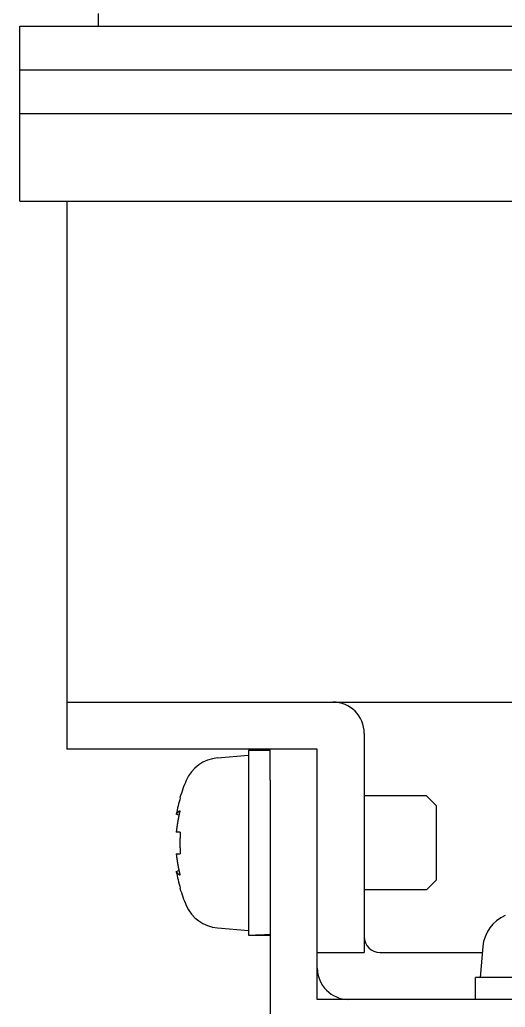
# Model space of a CAD drawing. Extents: x 1 to 262, y 0 to 247.
# Drawn here: x 227.39 to 242.89, y 107.52 to 139.07 of the extents above; entities that cross this region are included whole.
import ezdxf

# ---------------------------------------------------------------- set-up
doc = ezdxf.new("R2010")
doc.units = 0
doc.layers.get('0').update_dxf_attribs({"linetype": 'CONTINUOUS'})

msp = doc.modelspace()

# ---------------------------------------------------------------- linework, layer by layer
at = {"color": 7, "linetype": 'CONTINUOUS'}
for p, q in [((229.888, 139.268), (229.888, 138.868)), ((227.388, 133.268), (227.388, 138.868)), ((227.388, 138.868), (262.388, 138.868)), ((227.388, 137.468), (262.388, 137.468)), ((227.388, 136.068), (262.388, 136.068)), ((227.388, 133.268), (262.388, 133.268)), ((228.888, 133.268), (228.888, 117.268)), ((228.888, 117.268), (228.888, 115.768)), ((228.888, 117.268), (260.888, 117.268)), ((238.388, 116.268), (238.388, 109.268)), ((229.888, 115.768), (228.888, 115.768)), ((235.388, 115.768), (229.888, 115.768)), ((233.7, 115.482), (234.688, 115.568)), ((235.388, 115.718), (234.688, 115.718)), ((234.688, 115.718), (234.688, 109.821)), ((236.888, 115.768), (235.388, 115.768)), ((235.388, 114.768), (235.388, 115.768)), ((236.888, 107.768), (236.888, 115.768)), ((235.388, 114.768), (235.388, 107.268)), ((232.513, 114.211), (232.503, 114.218)), ((240.381, 114.268), (238.388, 114.268)), ((240.688, 113.961), (240.381, 114.268)), ((240.688, 113.961), (240.688, 111.575)), ((232.471, 113.653), (232.385, 113.686)), ((232.513, 113.117), (232.385, 113.117)), ((232.385, 112.419), (232.513, 112.419)), ((232.385, 111.85), (232.471, 111.883)), ((240.688, 111.575), (240.381, 111.268)), ((232.503, 111.318), (232.513, 111.325)), ((240.381, 111.268), (238.388, 111.268)), ((233.7, 110.054), (234.688, 109.968)), ((235.388, 109.818), (235.072, 109.818)), ((236.888, 109.268), (238.388, 109.268)), ((238.888, 109.268), (242.158, 109.268)), ((242.174, 109.456), (242.088, 108.468)), ((241.938, 107.768), (241.938, 108.468)), ((247.838, 108.468), (241.938, 108.468)), ((252.888, 107.768), (236.888, 107.768))]:
    msp.add_line(p, q, dxfattribs=at)
for points in [[(232.503, 113.793, 0), (232.501, 113.793, 0), (232.5, 113.792, 0), (232.499, 113.791, 0), (232.498, 113.791, 0), (232.496, 113.79, 0), (232.495, 113.789, 0), (232.494, 113.788, 0), (232.493, 113.788, 0), (232.491, 113.787, 0), (232.49, 113.786, 0), (232.489, 113.786, 0), (232.488, 113.785, 0), (232.487, 113.784, 0), (232.485, 113.783, 0), (232.484, 113.783, 0), (232.483, 113.782, 0), (232.482, 113.781, 0), (232.481, 113.78, 0), (232.479, 113.78, 0), (232.478, 113.779, 0), (232.477, 113.778, 0), (232.476, 113.778, 0), (232.475, 113.777, 0), (232.474, 113.776, 0), (232.473, 113.775, 0), (232.471, 113.775, 0), (232.47, 113.774, 0), (232.469, 113.773, 0), (232.468, 113.772, 0), (232.467, 113.772, 0), (232.466, 113.771, 0), (232.465, 113.77, 0), (232.464, 113.769, 0), (232.463, 113.769, 0), (232.461, 113.768, 0), (232.46, 113.767, 0), (232.459, 113.766, 0), (232.458, 113.765, 0), (232.457, 113.765, 0), (232.456, 113.764, 0), (232.455, 113.763, 0), (232.454, 113.762, 0), (232.453, 113.761, 0), (232.452, 113.761, 0), (232.451, 113.76, 0), (232.45, 113.759, 0), (232.449, 113.758, 0), (232.448, 113.758, 0), (232.447, 113.757, 0), (232.446, 113.756, 0), (232.445, 113.755, 0), (232.444, 113.754, 0), (232.443, 113.753, 0), (232.442, 113.753, 0), (232.441, 113.752, 0), (232.44, 113.751, 0), (232.439, 113.75, 0), (232.438, 113.749, 0), (232.437, 113.749, 0), (232.436, 113.748, 0), (232.435, 113.747, 0), (232.434, 113.746, 0), (232.433, 113.745, 0), (232.433, 113.744, 0), (232.432, 113.744, 0), (232.431, 113.743, 0), (232.43, 113.742, 0), (232.429, 113.741, 0), (232.428, 113.74, 0), (232.427, 113.739, 0), (232.426, 113.739, 0), (232.425, 113.738, 0), (232.425, 113.737, 0), (232.424, 113.736, 0), (232.423, 113.735, 0), (232.422, 113.734, 0), (232.421, 113.733, 0), (232.42, 113.732, 0), (232.419, 113.732, 0), (232.419, 113.731, 0), (232.418, 113.73, 0), (232.417, 113.729, 0), (232.416, 113.728, 0), (232.415, 113.727, 0), (232.414, 113.726, 0), (232.414, 113.725, 0), (232.413, 113.725, 0), (232.412, 113.724, 0), (232.411, 113.723, 0), (232.411, 113.722, 0), (232.41, 113.721, 0), (232.409, 113.72, 0), (232.408, 113.719, 0), (232.407, 113.718, 0), (232.407, 113.717, 0), (232.406, 113.716, 0), (232.405, 113.716, 0), (232.405, 113.715, 0), (232.404, 113.714, 0), (232.403, 113.713, 0), (232.402, 113.712, 0), (232.402, 113.711, 0), (232.401, 113.71, 0), (232.4, 113.709, 0), (232.4, 113.708, 0), (232.399, 113.707, 0), (232.398, 113.706, 0), (232.398, 113.705, 0), (232.397, 113.704, 0), (232.396, 113.703, 0), (232.396, 113.703, 0), (232.395, 113.702, 0), (232.394, 113.701, 0), (232.394, 113.7, 0), (232.393, 113.699, 0), (232.392, 113.698, 0), (232.392, 113.697, 0), (232.391, 113.696, 0), (232.39, 113.695, 0), (232.39, 113.694, 0), (232.389, 113.693, 0), (232.389, 113.692, 0), (232.388, 113.691, 0), (232.387, 113.69, 0), (232.387, 113.689, 0), (232.386, 113.688, 0), (232.386, 113.687, 0), (232.385, 113.686, 0)], [(232.503, 113.793, 0), (232.501, 113.788, 0), (232.5, 113.783, 0), (232.499, 113.778, 0), (232.498, 113.772, 0), (232.496, 113.767, 0), (232.495, 113.762, 0), (232.494, 113.757, 0), (232.493, 113.751, 0), (232.491, 113.746, 0), (232.49, 113.741, 0), (232.489, 113.736, 0), (232.488, 113.73, 0), (232.487, 113.725, 0), (232.485, 113.72, 0), (232.484, 113.715, 0), (232.483, 113.709, 0), (232.482, 113.704, 0), (232.481, 113.699, 0), (232.479, 113.694, 0), (232.478, 113.688, 0), (232.477, 113.683, 0), (232.476, 113.678, 0), (232.475, 113.673, 0), (232.474, 113.667, 0), (232.473, 113.662, 0), (232.471, 113.657, 0), (232.47, 113.652, 0), (232.469, 113.646, 0), (232.468, 113.641, 0), (232.467, 113.636, 0), (232.466, 113.63, 0), (232.465, 113.625, 0), (232.464, 113.62, 0), (232.463, 113.615, 0), (232.461, 113.609, 0), (232.46, 113.604, 0), (232.459, 113.599, 0), (232.458, 113.594, 0), (232.457, 113.588, 0), (232.456, 113.583, 0), (232.455, 113.578, 0), (232.454, 113.573, 0), (232.453, 113.567, 0), (232.452, 113.562, 0), (232.451, 113.557, 0), (232.45, 113.551, 0), (232.449, 113.546, 0), (232.448, 113.541, 0), (232.447, 113.536, 0), (232.446, 113.53, 0), (232.445, 113.525, 0), (232.444, 113.52, 0), (232.443, 113.514, 0), (232.442, 113.509, 0), (232.441, 113.504, 0), (232.44, 113.499, 0), (232.439, 113.493, 0), (232.438, 113.488, 0), (232.437, 113.483, 0), (232.436, 113.477, 0), (232.435, 113.472, 0), (232.434, 113.467, 0), (232.433, 113.462, 0), (232.433, 113.456, 0), (232.432, 113.451, 0), (232.431, 113.446, 0), (232.43, 113.44, 0), (232.429, 113.435, 0), (232.428, 113.43, 0), (232.427, 113.425, 0), (232.426, 113.419, 0), (232.425, 113.414, 0), (232.425, 113.409, 0), (232.424, 113.403, 0), (232.423, 113.398, 0), (232.422, 113.393, 0), (232.421, 113.388, 0), (232.42, 113.382, 0), (232.419, 113.377, 0), (232.419, 113.372, 0), (232.418, 113.366, 0), (232.417, 113.361, 0), (232.416, 113.356, 0), (232.415, 113.35, 0), (232.414, 113.345, 0), (232.414, 113.34, 0), (232.413, 113.335, 0), (232.412, 113.329, 0), (232.411, 113.324, 0), (232.411, 113.319, 0), (232.41, 113.313, 0), (232.409, 113.308, 0), (232.408, 113.303, 0), (232.407, 113.297, 0), (232.407, 113.292, 0), (232.406, 113.287, 0), (232.405, 113.282, 0), (232.405, 113.276, 0), (232.404, 113.271, 0), (232.403, 113.266, 0), (232.402, 113.26, 0), (232.402, 113.255, 0), (232.401, 113.25, 0), (232.4, 113.244, 0), (232.4, 113.239, 0), (232.399, 113.234, 0), (232.398, 113.228, 0), (232.398, 113.223, 0), (232.397, 113.218, 0), (232.396, 113.213, 0), (232.396, 113.207, 0), (232.395, 113.202, 0), (232.394, 113.197, 0), (232.394, 113.191, 0), (232.393, 113.186, 0), (232.392, 113.181, 0), (232.392, 113.175, 0), (232.391, 113.17, 0), (232.39, 113.165, 0), (232.39, 113.159, 0), (232.389, 113.154, 0), (232.389, 113.149, 0), (232.388, 113.144, 0), (232.387, 113.138, 0), (232.387, 113.133, 0), (232.386, 113.128, 0), (232.386, 113.122, 0), (232.385, 113.117, 0)], [(232.513, 113.117, 0), (232.513, 113.112, 0), (232.512, 113.106, 0), (232.512, 113.101, 0), (232.512, 113.095, 0), (232.511, 113.09, 0), (232.511, 113.084, 0), (232.511, 113.079, 0), (232.511, 113.073, 0), (232.51, 113.068, 0), (232.51, 113.063, 0), (232.51, 113.057, 0), (232.51, 113.052, 0), (232.509, 113.046, 0), (232.509, 113.041, 0), (232.509, 113.035, 0), (232.508, 113.03, 0), (232.508, 113.024, 0), (232.508, 113.019, 0), (232.508, 113.013, 0), (232.508, 113.008, 0), (232.507, 113.003, 0), (232.507, 112.997, 0), (232.507, 112.992, 0), (232.507, 112.986, 0), (232.506, 112.981, 0), (232.506, 112.975, 0), (232.506, 112.97, 0), (232.506, 112.964, 0), (232.506, 112.959, 0), (232.506, 112.953, 0), (232.505, 112.948, 0), (232.505, 112.943, 0), (232.505, 112.937, 0), (232.505, 112.932, 0), (232.505, 112.926, 0), (232.505, 112.921, 0), (232.504, 112.915, 0), (232.504, 112.91, 0), (232.504, 112.904, 0), (232.504, 112.899, 0), (232.504, 112.893, 0), (232.504, 112.888, 0), (232.504, 112.883, 0), (232.504, 112.877, 0), (232.504, 112.872, 0), (232.503, 112.866, 0), (232.503, 112.861, 0), (232.503, 112.855, 0), (232.503, 112.85, 0), (232.503, 112.844, 0), (232.503, 112.839, 0), (232.503, 112.833, 0), (232.503, 112.828, 0), (232.503, 112.823, 0), (232.503, 112.817, 0), (232.503, 112.812, 0), (232.503, 112.806, 0), (232.503, 112.801, 0), (232.503, 112.795, 0), (232.503, 112.79, 0), (232.503, 112.784, 0), (232.503, 112.779, 0), (232.503, 112.773, 0), (232.503, 112.768, 0), (232.503, 112.763, 0), (232.503, 112.757, 0), (232.503, 112.752, 0), (232.503, 112.746, 0), (232.503, 112.741, 0), (232.503, 112.735, 0), (232.503, 112.73, 0), (232.503, 112.724, 0), (232.503, 112.719, 0), (232.503, 112.713, 0), (232.503, 112.708, 0), (232.503, 112.702, 0), (232.503, 112.697, 0), (232.503, 112.692, 0), (232.503, 112.686, 0), (232.503, 112.681, 0), (232.503, 112.675, 0), (232.503, 112.67, 0), (232.504, 112.664, 0), (232.504, 112.659, 0), (232.504, 112.653, 0), (232.504, 112.648, 0), (232.504, 112.642, 0), (232.504, 112.637, 0), (232.504, 112.632, 0), (232.504, 112.626, 0), (232.504, 112.621, 0), (232.505, 112.615, 0), (232.505, 112.61, 0), (232.505, 112.604, 0), (232.505, 112.599, 0), (232.505, 112.593, 0), (232.505, 112.588, 0), (232.506, 112.582, 0), (232.506, 112.577, 0), (232.506, 112.572, 0), (232.506, 112.566, 0), (232.506, 112.561, 0), (232.506, 112.555, 0), (232.507, 112.55, 0), (232.507, 112.544, 0), (232.507, 112.539, 0), (232.507, 112.533, 0), (232.508, 112.528, 0), (232.508, 112.522, 0), (232.508, 112.517, 0), (232.508, 112.512, 0), (232.508, 112.506, 0), (232.509, 112.501, 0), (232.509, 112.495, 0), (232.509, 112.49, 0), (232.51, 112.484, 0), (232.51, 112.479, 0), (232.51, 112.473, 0), (232.51, 112.468, 0), (232.511, 112.463, 0), (232.511, 112.457, 0), (232.511, 112.452, 0), (232.511, 112.446, 0), (232.512, 112.441, 0), (232.512, 112.435, 0), (232.512, 112.43, 0), (232.513, 112.424, 0), (232.513, 112.419, 0)], [(232.385, 112.419, 0), (232.386, 112.414, 0), (232.386, 112.408, 0), (232.387, 112.403, 0), (232.387, 112.398, 0), (232.388, 112.392, 0), (232.389, 112.387, 0), (232.389, 112.382, 0), (232.39, 112.376, 0), (232.39, 112.371, 0), (232.391, 112.366, 0), (232.392, 112.361, 0), (232.392, 112.355, 0), (232.393, 112.35, 0), (232.394, 112.345, 0), (232.394, 112.339, 0), (232.395, 112.334, 0), (232.396, 112.329, 0), (232.396, 112.323, 0), (232.397, 112.318, 0), (232.398, 112.313, 0), (232.398, 112.307, 0), (232.399, 112.302, 0), (232.4, 112.297, 0), (232.4, 112.292, 0), (232.401, 112.286, 0), (232.402, 112.281, 0), (232.402, 112.276, 0), (232.403, 112.27, 0), (232.404, 112.265, 0), (232.405, 112.26, 0), (232.405, 112.254, 0), (232.406, 112.249, 0), (232.407, 112.244, 0), (232.407, 112.238, 0), (232.408, 112.233, 0), (232.409, 112.228, 0), (232.41, 112.223, 0), (232.411, 112.217, 0), (232.411, 112.212, 0), (232.412, 112.207, 0), (232.413, 112.201, 0), (232.414, 112.196, 0), (232.414, 112.191, 0), (232.415, 112.185, 0), (232.416, 112.18, 0), (232.417, 112.175, 0), (232.418, 112.17, 0), (232.419, 112.164, 0), (232.419, 112.159, 0), (232.42, 112.154, 0), (232.421, 112.148, 0), (232.422, 112.143, 0), (232.423, 112.138, 0), (232.424, 112.133, 0), (232.425, 112.127, 0), (232.425, 112.122, 0), (232.426, 112.117, 0), (232.427, 112.111, 0), (232.428, 112.106, 0), (232.429, 112.101, 0), (232.43, 112.095, 0), (232.431, 112.09, 0), (232.432, 112.085, 0), (232.433, 112.08, 0), (232.433, 112.074, 0), (232.434, 112.069, 0), (232.435, 112.064, 0), (232.436, 112.058, 0), (232.437, 112.053, 0), (232.438, 112.048, 0), (232.439, 112.043, 0), (232.44, 112.037, 0), (232.441, 112.032, 0), (232.442, 112.027, 0), (232.443, 112.021, 0), (232.444, 112.016, 0), (232.445, 112.011, 0), (232.446, 112.006, 0), (232.447, 112, 0), (232.448, 111.995, 0), (232.449, 111.99, 0), (232.45, 111.985, 0), (232.451, 111.979, 0), (232.452, 111.974, 0), (232.453, 111.969, 0), (232.454, 111.963, 0), (232.455, 111.958, 0), (232.456, 111.953, 0), (232.457, 111.948, 0), (232.458, 111.942, 0), (232.459, 111.937, 0), (232.46, 111.932, 0), (232.461, 111.927, 0), (232.463, 111.921, 0), (232.464, 111.916, 0), (232.465, 111.911, 0), (232.466, 111.905, 0), (232.467, 111.9, 0), (232.468, 111.895, 0), (232.469, 111.89, 0), (232.47, 111.884, 0), (232.471, 111.879, 0), (232.473, 111.874, 0), (232.474, 111.869, 0), (232.475, 111.863, 0), (232.476, 111.858, 0), (232.477, 111.853, 0), (232.478, 111.848, 0), (232.479, 111.842, 0), (232.481, 111.837, 0), (232.482, 111.832, 0), (232.483, 111.827, 0), (232.484, 111.821, 0), (232.485, 111.816, 0), (232.487, 111.811, 0), (232.488, 111.806, 0), (232.489, 111.8, 0), (232.49, 111.795, 0), (232.491, 111.79, 0), (232.493, 111.785, 0), (232.494, 111.779, 0), (232.495, 111.774, 0), (232.496, 111.769, 0), (232.498, 111.764, 0), (232.499, 111.758, 0), (232.5, 111.753, 0), (232.501, 111.748, 0), (232.503, 111.743, 0)], [(232.385, 111.85, 0), (232.386, 111.849, 0), (232.386, 111.848, 0), (232.387, 111.847, 0), (232.387, 111.846, 0), (232.388, 111.845, 0), (232.389, 111.844, 0), (232.389, 111.843, 0), (232.39, 111.842, 0), (232.39, 111.841, 0), (232.391, 111.84, 0), (232.392, 111.839, 0), (232.392, 111.838, 0), (232.393, 111.837, 0), (232.394, 111.836, 0), (232.394, 111.835, 0), (232.395, 111.834, 0), (232.396, 111.833, 0), (232.396, 111.832, 0), (232.397, 111.831, 0), (232.398, 111.831, 0), (232.398, 111.83, 0), (232.399, 111.829, 0), (232.4, 111.828, 0), (232.4, 111.827, 0), (232.401, 111.826, 0), (232.402, 111.825, 0), (232.402, 111.824, 0), (232.403, 111.823, 0), (232.404, 111.822, 0), (232.405, 111.821, 0), (232.405, 111.82, 0), (232.406, 111.819, 0), (232.407, 111.819, 0), (232.408, 111.818, 0), (232.408, 111.817, 0), (232.409, 111.816, 0), (232.41, 111.815, 0), (232.411, 111.814, 0), (232.411, 111.813, 0), (232.412, 111.812, 0), (232.413, 111.811, 0), (232.414, 111.81, 0), (232.414, 111.81, 0), (232.415, 111.809, 0), (232.416, 111.808, 0), (232.417, 111.807, 0), (232.418, 111.806, 0), (232.419, 111.805, 0), (232.419, 111.804, 0), (232.42, 111.803, 0), (232.421, 111.803, 0), (232.422, 111.802, 0), (232.423, 111.801, 0), (232.424, 111.8, 0), (232.425, 111.799, 0), (232.425, 111.798, 0), (232.426, 111.797, 0), (232.427, 111.797, 0), (232.428, 111.796, 0), (232.429, 111.795, 0), (232.43, 111.794, 0), (232.431, 111.793, 0), (232.432, 111.792, 0), (232.433, 111.792, 0), (232.433, 111.791, 0), (232.434, 111.79, 0), (232.435, 111.789, 0), (232.436, 111.788, 0), (232.437, 111.787, 0), (232.438, 111.787, 0), (232.439, 111.786, 0), (232.44, 111.785, 0), (232.441, 111.784, 0), (232.442, 111.783, 0), (232.443, 111.782, 0), (232.444, 111.782, 0), (232.445, 111.781, 0), (232.446, 111.78, 0), (232.447, 111.779, 0), (232.448, 111.778, 0), (232.449, 111.778, 0), (232.45, 111.777, 0), (232.451, 111.776, 0), (232.452, 111.775, 0), (232.453, 111.774, 0), (232.454, 111.774, 0), (232.455, 111.773, 0), (232.456, 111.772, 0), (232.457, 111.771, 0), (232.458, 111.771, 0), (232.459, 111.77, 0), (232.46, 111.769, 0), (232.461, 111.768, 0), (232.463, 111.767, 0), (232.464, 111.767, 0), (232.465, 111.766, 0), (232.466, 111.765, 0), (232.467, 111.764, 0), (232.468, 111.764, 0), (232.469, 111.763, 0), (232.47, 111.762, 0), (232.471, 111.761, 0), (232.473, 111.761, 0), (232.474, 111.76, 0), (232.475, 111.759, 0), (232.476, 111.758, 0), (232.477, 111.758, 0), (232.478, 111.757, 0), (232.479, 111.756, 0), (232.481, 111.755, 0), (232.482, 111.755, 0), (232.483, 111.754, 0), (232.484, 111.753, 0), (232.485, 111.753, 0), (232.487, 111.752, 0), (232.488, 111.751, 0), (232.489, 111.75, 0), (232.49, 111.75, 0), (232.491, 111.749, 0), (232.493, 111.748, 0), (232.494, 111.748, 0), (232.495, 111.747, 0), (232.496, 111.746, 0), (232.498, 111.745, 0), (232.499, 111.745, 0), (232.5, 111.744, 0), (232.501, 111.743, 0), (232.503, 111.743, 0)], [(234.688, 109.821, 0), (234.693, 109.821, 0), (234.699, 109.821, 0), (234.704, 109.822, 0), (234.71, 109.822, 0), (234.715, 109.822, 0), (234.721, 109.822, 0), (234.726, 109.822, 0), (234.732, 109.822, 0), (234.737, 109.822, 0), (234.743, 109.822, 0), (234.748, 109.822, 0), (234.754, 109.823, 0), (234.759, 109.823, 0), (234.765, 109.823, 0), (234.77, 109.823, 0), (234.775, 109.823, 0), (234.781, 109.823, 0), (234.786, 109.823, 0), (234.792, 109.823, 0), (234.797, 109.823, 0), (234.803, 109.824, 0), (234.808, 109.824, 0), (234.814, 109.824, 0), (234.819, 109.824, 0), (234.825, 109.824, 0), (234.83, 109.824, 0), (234.836, 109.824, 0), (234.841, 109.824, 0), (234.847, 109.825, 0), (234.852, 109.825, 0), (234.858, 109.825, 0), (234.863, 109.825, 0), (234.869, 109.825, 0), (234.874, 109.825, 0), (234.88, 109.825, 0), (234.885, 109.826, 0), (234.891, 109.826, 0), (234.896, 109.826, 0), (234.902, 109.826, 0), (234.907, 109.826, 0), (234.913, 109.826, 0), (234.918, 109.826, 0), (234.923, 109.827, 0), (234.929, 109.827, 0), (234.934, 109.827, 0), (234.94, 109.827, 0), (234.945, 109.827, 0), (234.951, 109.827, 0), (234.956, 109.828, 0), (234.962, 109.828, 0), (234.967, 109.828, 0), (234.973, 109.828, 0), (234.978, 109.828, 0), (234.984, 109.828, 0), (234.989, 109.829, 0), (234.995, 109.829, 0), (235, 109.829, 0), (235.006, 109.829, 0), (235.011, 109.829, 0), (235.017, 109.829, 0), (235.022, 109.83, 0), (235.027, 109.83, 0), (235.033, 109.83, 0), (235.038, 109.83, 0), (235.044, 109.83, 0), (235.049, 109.831, 0), (235.055, 109.831, 0), (235.06, 109.831, 0), (235.066, 109.831, 0), (235.071, 109.831, 0), (235.077, 109.831, 0), (235.082, 109.832, 0), (235.088, 109.832, 0), (235.093, 109.832, 0), (235.099, 109.832, 0), (235.104, 109.832, 0), (235.109, 109.833, 0), (235.115, 109.833, 0), (235.12, 109.833, 0), (235.126, 109.833, 0), (235.131, 109.833, 0), (235.137, 109.834, 0), (235.142, 109.834, 0), (235.148, 109.834, 0), (235.153, 109.834, 0), (235.159, 109.834, 0), (235.164, 109.835, 0), (235.17, 109.835, 0), (235.175, 109.835, 0), (235.181, 109.835, 0), (235.186, 109.836, 0), (235.191, 109.836, 0), (235.197, 109.836, 0), (235.202, 109.836, 0), (235.208, 109.836, 0), (235.213, 109.837, 0), (235.219, 109.837, 0), (235.224, 109.837, 0), (235.23, 109.837, 0), (235.235, 109.838, 0), (235.241, 109.838, 0), (235.246, 109.838, 0), (235.251, 109.838, 0), (235.257, 109.838, 0), (235.262, 109.839, 0), (235.268, 109.839, 0), (235.273, 109.839, 0), (235.279, 109.839, 0), (235.284, 109.84, 0), (235.29, 109.84, 0), (235.295, 109.84, 0), (235.301, 109.84, 0), (235.306, 109.841, 0), (235.311, 109.841, 0), (235.317, 109.841, 0), (235.322, 109.841, 0), (235.328, 109.842, 0), (235.333, 109.842, 0), (235.339, 109.842, 0), (235.344, 109.842, 0), (235.35, 109.843, 0), (235.355, 109.843, 0), (235.36, 109.843, 0), (235.366, 109.843, 0), (235.371, 109.844, 0), (235.377, 109.844, 0), (235.382, 109.844, 0), (235.388, 109.845, 0)], [(234.688, 109.821, 0), (234.693, 109.821, 0), (234.699, 109.821, 0), (234.704, 109.821, 0), (234.71, 109.821, 0), (234.715, 109.821, 0), (234.721, 109.821, 0), (234.726, 109.821, 0), (234.731, 109.821, 0), (234.737, 109.82, 0), (234.742, 109.82, 0), (234.748, 109.82, 0), (234.753, 109.82, 0), (234.759, 109.82, 0), (234.764, 109.82, 0), (234.77, 109.82, 0), (234.775, 109.82, 0), (234.781, 109.82, 0), (234.786, 109.82, 0), (234.792, 109.82, 0), (234.797, 109.82, 0), (234.803, 109.82, 0), (234.808, 109.82, 0), (234.813, 109.819, 0), (234.819, 109.819, 0), (234.824, 109.819, 0), (234.83, 109.819, 0), (234.835, 109.819, 0), (234.841, 109.819, 0), (234.846, 109.819, 0), (234.852, 109.819, 0), (234.857, 109.819, 0), (234.863, 109.819, 0), (234.868, 109.819, 0), (234.874, 109.819, 0), (234.879, 109.819, 0), (234.885, 109.819, 0), (234.89, 109.819, 0), (234.895, 109.819, 0), (234.901, 109.819, 0), (234.906, 109.819, 0), (234.912, 109.819, 0), (234.917, 109.819, 0), (234.923, 109.818, 0), (234.928, 109.818, 0), (234.934, 109.818, 0), (234.939, 109.818, 0), (234.945, 109.818, 0), (234.95, 109.818, 0), (234.956, 109.818, 0), (234.961, 109.818, 0), (234.967, 109.818, 0), (234.972, 109.818, 0), (234.978, 109.818, 0), (234.983, 109.818, 0), (234.988, 109.818, 0), (234.994, 109.818, 0), (234.999, 109.818, 0), (235.005, 109.818, 0), (235.01, 109.818, 0), (235.016, 109.818, 0), (235.021, 109.818, 0), (235.027, 109.818, 0), (235.032, 109.818, 0), (235.038, 109.818, 0), (235.043, 109.818, 0), (235.049, 109.818, 0), (235.054, 109.818, 0), (235.06, 109.818, 0), (235.065, 109.818, 0), (235.071, 109.818, 0), (235.076, 109.818, 0), (235.081, 109.818, 0), (235.087, 109.818, 0), (235.092, 109.818, 0), (235.098, 109.818, 0), (235.103, 109.818, 0), (235.109, 109.818, 0), (235.114, 109.818, 0), (235.12, 109.818, 0), (235.125, 109.818, 0), (235.131, 109.818, 0), (235.136, 109.818, 0), (235.142, 109.818, 0), (235.147, 109.818, 0), (235.153, 109.818, 0), (235.158, 109.818, 0), (235.164, 109.818, 0), (235.169, 109.818, 0), (235.174, 109.818, 0), (235.18, 109.818, 0), (235.185, 109.818, 0), (235.191, 109.818, 0), (235.196, 109.818, 0), (235.202, 109.818, 0), (235.207, 109.818, 0), (235.213, 109.818, 0), (235.218, 109.818, 0), (235.224, 109.818, 0), (235.229, 109.819, 0), (235.235, 109.819, 0), (235.24, 109.819, 0), (235.246, 109.819, 0), (235.251, 109.819, 0), (235.256, 109.819, 0), (235.262, 109.819, 0), (235.267, 109.819, 0), (235.273, 109.819, 0), (235.278, 109.819, 0), (235.284, 109.819, 0), (235.289, 109.819, 0), (235.295, 109.819, 0), (235.3, 109.819, 0), (235.306, 109.819, 0), (235.311, 109.819, 0), (235.317, 109.819, 0), (235.322, 109.819, 0), (235.328, 109.819, 0), (235.333, 109.819, 0), (235.339, 109.82, 0), (235.344, 109.82, 0), (235.349, 109.82, 0), (235.355, 109.82, 0), (235.36, 109.82, 0), (235.366, 109.82, 0), (235.371, 109.82, 0), (235.377, 109.82, 0), (235.382, 109.82, 0), (235.388, 109.82, 0)]]:
    msp.add_polyline3d(points, dxfattribs=at)
for centre, radius, start, end in [((237.388, 116.268), 1, 0, 90), ((233.804, 114.286), 1.2, 95, 156.4529), ((237.288, 112.768), 5, 156.4529, 163.142), ((237.288, 112.768), 4.988, 163.1891, 169.3918), ((237.288, 112.768), 4.988, 190.6082, 196.8109), ((237.288, 112.768), 5, 196.858, 203.5471), ((233.804, 111.25), 1.2, 203.5471, 265), ((243.37, 109.352), 1.2, 113.5471, 175), ((238.888, 109.768), 0.5, 180, 270), ((237.888, 108.768), 1, 180, 270)]:
    msp.add_arc(centre, radius, start, end, dxfattribs=at)

doc.saveas('drawing.dxf')
